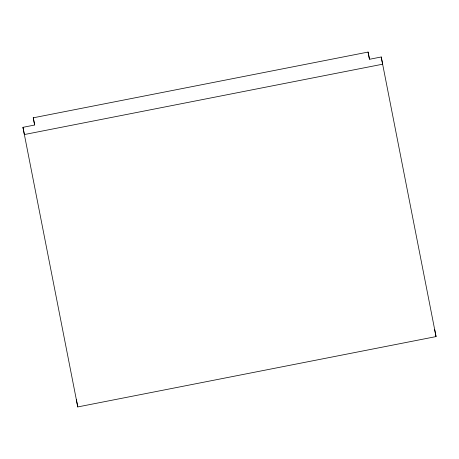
<?xml version="1.0" encoding="UTF-8"?>
<svg xmlns="http://www.w3.org/2000/svg" width="459" height="459" viewBox="0 0 459 459"><rect width="100%" height="100%" fill="white"/><g stroke="black" fill="none" stroke-linecap="round" stroke-linejoin="round"><path stroke-width="0.69" d="M33.249 117.808L368.066 52.068L369.495 59.286L381.222 56.985L382.651 64.203L24.379 134.544L22.95 127.327L34.677 125.026L33.249 117.808L34.62 124.825M76.349 399.714L77.778 406.932L436.05 336.59L381.222 56.985M434.621 329.373L436.05 336.59M368.066 52.068L369.443 59.091M22.95 127.327L77.778 406.932"/></g></svg>
